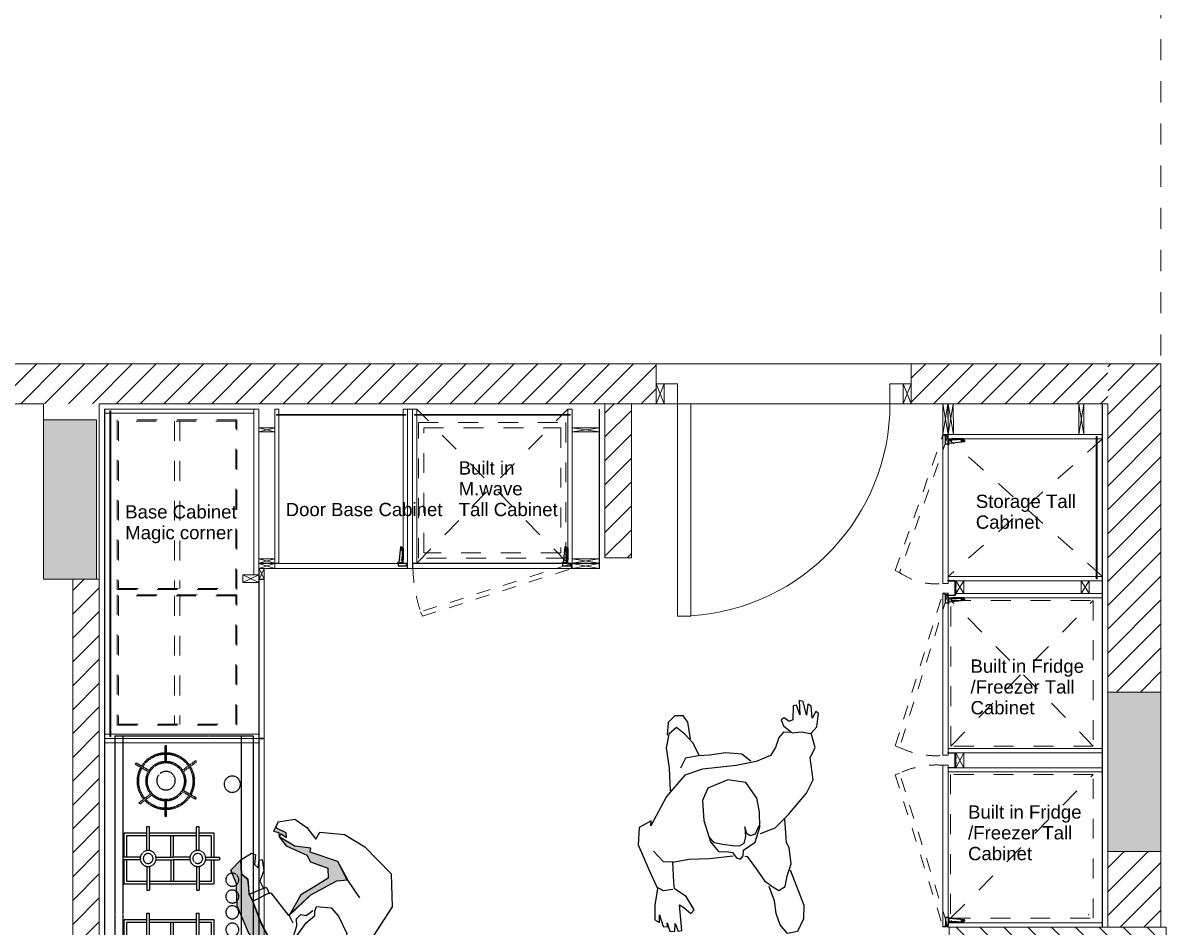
# Model space of a CAD drawing. Header units: millimetres. Extents: x -18512 to 101824, y -95768 to 52898.
# Drawn here: x 21480 to 25783, y -60017 to -56614 of the extents above; entities that cross this region are included whole.
import ezdxf

# ---------------------------------------------------------------- set-up
doc = ezdxf.new("R2010")
doc.units = ezdxf.units.MM
doc.header["$LTSCALE"] = 25
for name, pattern in [('Dash', [6.35, 3.175, -3.175]), ('Dash 3mm', [6, 3, -3]), ('DASHED2', [0.375, 0.25, -0.125]), ('HIDDEN2', [4.7625, 3.175, -1.5875])]:
    doc.linetypes.add(name, pattern=pattern)
doc.layers.get('0').update_dxf_attribs({"color": 254, "lineweight": 0})
for name, color, linetype, lineweight in [('-cabinets', 3, 'Continuous', 9), ('-dotted line', 1, 'HIDDEN2', 0), ('A-DOOR', 31, 'Continuous', 18), ('Archi-frame', 253, 'Continuous', 9), ('FIXTURES', 8, 'Continuous', 0), ('hatch', 252, 'Continuous', 0), ('I-WALL', 2, 'Continuous', 9), ('Ishtar Furniture', 3, 'Continuous', 25), ('S-COLS', 6, 'Continuous', 9), ('X2$0$I-WALL', 2, 'Continuous', 18)]:
    doc.layers.add(name, color=color, linetype=linetype, lineweight=lineweight)
for name, color, linetype in [('-finishing', 1, 'Continuous'), ('-fixtures', 1, 'Continuous'), ('721T_Furniture', 1, 'Continuous'), ('APPLIANCES', 1, 'Continuous'), ('AR WALL HATCH', 8, 'Continuous'), ('shadow', 251, 'Continuous'), ('TEXT', 3, 'Continuous'), ('WD-PEOPLE', 8, 'Continuous')]:
    doc.layers.add(name, color=color, linetype=linetype)
doc.styles.add('ARIAL', font='arial.ttf')
pattern_1 = [(45, (15109.02, 35539.32), (-44.90128, 44.90128), [])]

# ---------------------------------------------------------------- blocks, each defined once
blk = doc.blocks.new('FULL OVERLAY HINGE')
at = {"color": 252, "ltscale": 10}
for p, q in [((-8.7, 4.1), (-8.7, -7.6)), ((-6.5, 2.9), (-6.5, -7.6)), ((-6.5, -0.6), (-8.7, -0.6)), ((-6.5, -4.3), (-8.7, -4.3)), ((-7.7, -8.6), (-7.5, -8.6))]:
    blk.add_line(p, q, dxfattribs=at)
at = {"layer": 'Ishtar Furniture', "color": 252, "ltscale": 10}
for p, q in [((-11, 3.8), (-17, -55)), ((-4, 1.4), (-9.5, 4.6)), ((0, 0), (-3, 0)), ((0, 0), (0, -44)), ((-7.7, -8.6), (-7.5, -8.6)), ((-3, -0.3), (-5.5, -47)), ((-3, -0.3), (-3, -44)), ((-22, -56), (-22, -57)), ((-22, -57), (-5, -57)), ((-22, -57), (11, -57)), ((-21, -55), (-10, -55)), ((-20, -57), (-20, -67)), ((-20, -67), (11, -67)), ((-17, -55), (-4, -55)), ((-9, -56), (-9, -57)), ((-5.5, -47), (-4, -47)), ((-5.3, -44), (-3, -44)), ((-4, -47), (-4, -55)), ((0, -44), (-3, -44)), ((11, -57), (11, -67))]:
    blk.add_line(p, q, dxfattribs=at)
blk.add_circle((-7.4, -45.2), 1, dxfattribs=at)
for centre, radius, start, end in [((-10, 3.7), 1, 60.2447, 176.5754), ((-5, -0.3), 2, 0, 60.2447), ((-7.7, -7.6), 1, 180, 270), ((-7.5, -7.6), 1, 270, 360), ((-21, -56), 1, 90, 180), ((-10, -56), 1, 0, 90)]:
    blk.add_arc(centre, radius, start, end, dxfattribs=at)
blk = doc.blocks.new('man-stand-shdw')
at = {"layer": 'shadow'}
for points in [[(36.03, 15.93), (34.78, 11.86), (32.78, 12.86), (31.43, 11.72), (26.78, 10.86), (17.78, 13.86), (14.78, 12.86), (7.78, 15.86), (4.78, 12.86), (6.78, 5.86), (8.44, 0.05), (6.21, -9.52), (5.41, 2.9), (1.4, 14.52), (-1.45, 17.76), (6.61, 20.73), (17.62, 15.73), (18.62, 17.13), (24.02, 13.32), (31.43, 11.72), (31.63, 13.12), (29.03, 13.52), (30.43, 14.92), (35.03, 13.52)], [(-18.02, -16.73), (-5.22, -27.14), (3.78, -28.14), (13.78, -26.14), (24.78, -21.14), (29.78, -16.14), (31.28, -14.64), (36.78, -12.14), (36.63, -6.11), (32.43, -10.32), (29.03, -10.12), (26.62, -12.22), (24.42, -14.52), (24.22, -14.32), (21.22, -15.52), (12.98, -19.56), (0.2, -24.14), (-5.41, -23.34)]]:
    blk.add_hatch(color=256, dxfattribs=at).paths.add_polyline_path(points)
blk.add_lwpolyline([(6.41, -9.72), (5.41, 2.9), (1.4, 14.52), (-1.6, 17.93), (6.61, 20.73), (17.62, 15.73), (18.62, 17.13), (24.02, 13.32), (31.43, 11.72), (31.63, 13.12), (29.03, 13.52), (30.43, 14.92), (35.03, 13.52), (36.03, 15.93), (31.63, 21.53), (25.62, 22.34), (19.62, 21.33), (20.42, 24.54), (12.21, 30.75), (2.4, 32.75), (-13.21, 31.95), (-22.82, 22.14), (-25.22, 7.91), (-24.02, -5.71), (-18.02, -16.73), (-5.41, -23.34), (0.2, -24.14), (12.21, -19.93), (21.22, -15.52), (24.22, -14.32), (29.03, -10.12), (32.43, -10.32), (36.63, -6.11), (35.23, -1.1), (33.63, -0.5), (31.23, -3.71), (29.03, -3.71), (31.03, -1.1), (30.23, -0.1), (26.62, -2.9), (24.82, -7.31), (21.62, -8.51), (21.22, -7.31), (18.42, -8.31), (18.22, -7.71)], close=True)
for points in [[(-1.6, 17.73), (-10.21, 15.73)], [(-1.8, -13.52), (-1, -6.91), (-1.6, -2.3), (-0.4, -0.9), (0.4, 0.9), (-4.4, 4.71), (-9.01, 4.11), (-16.42, 1.3), (-18.82, -3.31), (-18.82, -8.51), (-16.62, -12.92), (-10.61, -16.13), (-1, -14.72), (1, -10.52), (3, -8.51), (3, -5.91), (1, -4.71), (0.4, -1.3)], [(18.62, -8.11), (21.22, -15.32)], [(21.62, -8.51), (24.42, -14.52)], [(6.21, -9.52), (3, -10.72)]]:
    blk.add_lwpolyline(points)
for points in [[(36.03, 15.93), (34.78, 11.86), (32.78, 12.86), (31.43, 11.72), (26.78, 10.86), (17.78, 13.86), (14.78, 12.86), (7.78, 15.86), (4.78, 12.86), (6.78, 5.86), (8.44, 0.05), (6.21, -9.52), (5.41, 2.9), (1.4, 14.52), (-1.45, 17.76), (6.61, 20.73), (17.62, 15.73), (18.62, 17.13), (24.02, 13.32), (31.43, 11.72), (31.63, 13.12), (29.03, 13.52), (30.43, 14.92), (35.03, 13.52)], [(-18.02, -16.73), (-5.22, -27.14), (3.78, -28.14), (13.78, -26.14), (24.78, -21.14), (29.78, -16.14), (31.28, -14.64), (36.78, -12.14), (36.63, -6.11), (32.43, -10.32), (29.03, -10.12), (26.62, -12.22), (24.42, -14.52), (24.22, -14.32), (21.22, -15.52), (12.98, -19.56), (0.2, -24.14), (-5.41, -23.34), (-18.02, -16.73)]]:
    blk.add_lwpolyline(points, close=True, dxfattribs=at)
blk = doc.blocks.new('E  Naga_Single double acting - NAGA- Kitchen Door _WD03_-8965995-GROUND FLOOR PLAN')
at = {"layer": 'A-DOOR', "lineweight": 18}
for p, q in [((400, 875), (349, 875)), ((349, 875), (349, 75)), ((400, 75), (400, 875)), ((349, 75), (400, 75))]:
    blk.add_line(p, q, dxfattribs=at)
at = {"layer": 'A-DOOR'}
for p, q in [((-400, 75), (-450, 75)), ((-450, 75), (-450, 0)), ((-400, 0), (-400, 75)), ((450, 75), (400, 75)), ((400, 75), (400, 0)), ((450, 0), (450, 75)), ((-450, 0), (-400, 0)), ((400, 0), (450, 0))]:
    blk.add_line(p, q, dxfattribs=at)
blk.add_arc((400, 75), 800, 93.6551, 180, dxfattribs=at)
blk = doc.blocks.new('hoop1')
at = {"layer": '-fixtures', "color": 8, "linetype": 'DASHED2', "ltscale": 0.2}
for p, q in [((-520, 461), (0, 461)), ((-520, -461), (-520, 461)), ((-490, -461), (-490, 461)), ((-399.5, 356), (-399.5, 445.9)), ((-389.5, 445.9), (-399.5, 445.9)), ((-389.5, 356), (-389.5, 445.9)), ((-212.9, 356), (-212.9, 445.9)), ((-202.9, 445.9), (-212.9, 445.9)), ((-202.9, 356), (-202.9, 445.9)), ((-45, -461), (-45, 461)), ((0, -461), (0, 461)), ((-309, 330.8), (-309, 410.9)), ((-299, 330.8), (-299, 410.9)), ((-424.2, 330.9), (-490, 330.9)), ((-424.2, 320.9), (-490, 320.9)), ((-364.9, 330.9), (-299.6, 330.9)), ((-364.9, 320.9), (-299.6, 320.9)), ((-309, 320.9), (-309, 240.8)), ((-237.6, 330.9), (-300, 330.9)), ((-237.6, 320.9), (-300, 320.9)), ((-299, 320.9), (-299, 240.8)), ((-178.3, 330.9), (-126.7, 330.9)), ((-178.3, 320.9), (-126.7, 320.9)), ((-126.7, 320.9), (-126.7, 330.9)), ((-399.5, 295.8), (-399.5, 205.8)), ((-389.5, 295.8), (-389.5, 205.8)), ((-212.9, 295.8), (-212.9, 205.8)), ((-202.9, 295.8), (-202.9, 205.8)), ((-399.5, 205.8), (-389.5, 205.8)), ((-212.9, 205.8), (-202.9, 205.8)), ((-399.5, 30.2), (-399.5, 120.2)), ((-389.5, 120.2), (-399.5, 120.2)), ((-389.5, 30.2), (-389.5, 120.2)), ((-212.9, 30.2), (-212.9, 120.2)), ((-202.9, 120.2), (-212.9, 120.2)), ((-202.9, 30.2), (-202.9, 120.2)), ((-309, 5), (-309, 85.2)), ((-299, 5), (-299, 85.2)), ((-424.2, 5.1), (-490, 5.1)), ((-364.9, 5.1), (-299.6, 5.1)), ((-237.6, 5.1), (-300, 5.1)), ((-178.3, 5.1), (-126.7, 5.1)), ((-126.7, -4.9), (-126.7, 5.1)), ((-424.2, -4.9), (-490, -4.9)), ((-399.5, -30), (-399.5, -119.9)), ((-389.5, -30), (-389.5, -119.9)), ((-364.9, -4.9), (-299.6, -4.9)), ((-309, -4.9), (-309, -84.9)), ((-237.6, -4.9), (-300, -4.9)), ((-299, -4.9), (-299, -84.9)), ((-212.9, -30), (-212.9, -119.9)), ((-202.9, -30), (-202.9, -119.9)), ((-178.3, -4.9), (-126.7, -4.9)), ((-399.5, -119.9), (-389.5, -119.9)), ((-212.9, -119.9), (-202.9, -119.9)), ((-331, -157.8), (-331, -221.5)), ((-325, -157.8), (-331, -157.8)), ((-325, -157.8), (-325, -221.5)), ((-429, -210.1), (-381.3, -246.2)), ((-425.1, -205.4), (-377.2, -241.7)), ((-217, -223), (-269.7, -253.1)), ((-214, -228.2), (-266.6, -258.2)), ((-389.7, -323.4), (-442.9, -354.2)), ((-386.7, -328.6), (-439.9, -359.5)), ((-269.7, -329.1), (-216.1, -368.6)), ((-266.6, -324), (-212.8, -363.6)), ((-331, -360.7), (-331, -423.7)), ((-325, -360.7), (-325, -423.7)), ((-325, -423.7), (-331, -423.7)), ((-520, -461), (0, -461))]:
    blk.add_line(p, q, dxfattribs=at)
for points in [[(-485.6, 330.9), (-485.6, 420.9), (-399.5, 420.9)], [(-475.6, 330.9), (-475.6, 410.9), (-399.5, 410.9)], [(-389.5, 420.9), (-212.9, 420.9)], [(-389.5, 410.9), (-212.9, 410.9)], [(-202.9, 420.9), (-146.7, 420.9), (-146.7, 330.9)], [(-202.9, 410.9), (-156.7, 410.9), (-156.7, 330.9)], [(-399.5, 230.8), (-485.6, 230.8), (-485.6, 320.9)], [(-399.5, 240.8), (-475.6, 240.8), (-475.6, 320.9)], [(-156.7, 320.9), (-156.7, 240.8), (-202.9, 240.8)], [(-146.7, 320.9), (-146.7, 230.8), (-202.9, 230.8)], [(-212.9, 240.8), (-389.5, 240.8)], [(-212.9, 230.8), (-389.5, 230.8)], [(-485.6, 5.1), (-485.6, 95.2), (-399.5, 95.2)], [(-389.5, 95.2), (-212.9, 95.2)], [(-202.9, 95.2), (-146.7, 95.2), (-146.7, 5.1)], [(-475.6, 5.1), (-475.6, 85.2), (-399.5, 85.2)], [(-389.5, 85.2), (-212.9, 85.2)], [(-202.9, 85.2), (-156.7, 85.2), (-156.7, 5.1)], [(-399.5, -94.9), (-485.6, -94.9), (-485.6, -4.9)], [(-399.5, -84.9), (-475.6, -84.9), (-475.6, -4.9)], [(-156.7, -4.9), (-156.7, -84.9), (-202.9, -84.9)], [(-146.7, -4.9), (-146.7, -94.9), (-202.9, -94.9)], [(-212.9, -84.9), (-389.5, -84.9)], [(-212.9, -94.9), (-389.5, -94.9)]]:
    blk.add_lwpolyline(points, dxfattribs=at)
for points in [[(-394.5, 295.8), (-394.5, 295.8), (-394.5, 295.8), (-394.5, 295.8)], [(-207.9, 295.8), (-207.9, 295.8), (-207.9, 295.8), (-207.9, 295.8)], [(-394.5, -30), (-394.5, -30), (-394.5, -30), (-394.5, -30)], [(-207.9, -30), (-207.9, -30), (-207.9, -30), (-207.9, -30)]]:
    blk.add_lwpolyline(points, close=True, dxfattribs=at)
for centre, radius in [((-394.5, 325.9), 30.1), ((-394.5, 325.9), 18.5), ((-207.9, 325.9), 30.1), ((-207.9, 325.9), 18.5), ((-77.9, 268), 24.5), ((-77.9, 202.6), 24.5), ((-77.9, 143.2), 24.5), ((-77.9, 80), 24.5), ((-394.5, 0.1), 30.1), ((-394.5, 0.1), 18.5), ((-207.9, 0.1), 30.1), ((-207.9, 0.1), 18.5), ((-327.3, -292.8), 34.9), ((-77.9, -279.6), 30.6)]:
    blk.add_circle(centre, radius, dxfattribs=at)
for centre, radius, start, end in [((-333.3, -286.1), 122.2, 138.6986, 141.5155), ((-328, -291.1), 107.2, 91.6039, 137.7124), ((-328, -291.1), 102.2, 91.6824, 137.4551), ((-328, -291.1), 107.2, 31.9308, 88.3961), ((-328, -291.1), 102.2, 32.0362, 88.3176), ((-328, -291.1), 107.2, 140.9266, 181.6039), ((-328, -291.1), 102.2, 140.8273, 181.6824), ((-328, -291.1), 74.7, 140.042, 182.3029), ((-328, -291.1), 69.7, 87.5317, 182.4683), ((-328, -291.1), 74.7, 92.3029, 135.417), ((-328, -291.1), 74.7, 32.8692, 87.6971), ((-328, -291.1), 69.7, 357.5317, 87.5317), ((-328, -291.1), 74.7, 357.6971, 28.263), ((-328, -291.1), 102.2, 358.3176, 28.6713), ((-328, -291.1), 107.2, 358.3961, 28.7229), ((-320.8, -287.5), 122.2, 29.0515, 31.8652), ((-328, -291.1), 107.2, 181.6039, 208.4015), ((-328, -291.1), 102.2, 181.6824, 208.3341), ((-328, -291.1), 74.7, 182.3029, 207.8014), ((-328, -291.1), 69.7, 182.4683, 272.4683), ((-328, -291.1), 69.7, 272.4683, 357.5317), ((-328, -291.1), 74.7, 331.2693, 357.6971), ((-328, -291.1), 102.2, 329.0199, 358.3176), ((-328, -291.1), 107.2, 328.7361, 358.3961), ((-328, -291.1), 74.7, 212.4073, 267.6971), ((-328, -291.1), 74.7, 272.3029, 326.6381), ((-335.4, -296.2), 122.2, 208.3719, 211.1854), ((-328, -291.1), 107.2, 211.6093, 268.3961), ((-328, -291.1), 102.2, 211.6989, 268.3176), ((-328, -291.1), 102.2, 271.6824, 325.6453), ((-328, -291.1), 107.2, 271.6039, 325.5198), ((-316.1, -298.3), 122.2, 324.8649, 327.6831)]:
    blk.add_arc(centre, radius, start, end, dxfattribs=at)
blk = doc.blocks.new('A$C777636C6')
for points in [[(0.2125, 0.6175), (0.2142, 0.6672), (0.2039, 0.6878), (0.1799, 0.693), (0.1577, 0.6775), (0.1474, 0.6415)], [(0.3599, 0.3036), (0.4062, 0.3122), (0.4524, 0.3431), (0.5159, 0.3945), (0.5433, 0.4288), (0.5467, 0.494), (0.5673, 0.5214), (0.5638, 0.5643), (0.5844, 0.5798), (0.5964, 0.6175), (0.5896, 0.6244), (0.5758, 0.6072), (0.5793, 0.6432), (0.5707, 0.6501), (0.5604, 0.6192), (0.5587, 0.6604), (0.5484, 0.6655), (0.5416, 0.6244), (0.5381, 0.6535), (0.5279, 0.6535), (0.5193, 0.6141), (0.5073, 0.6106), (0.4953, 0.6244), (0.485, 0.6209), (0.4884, 0.6021), (0.509, 0.578), (0.485, 0.5832), (0.4679, 0.5712), (0.4524, 0.5437), (0.4336, 0.5232), (0.389, 0.5146), (0.3291, 0.5146), (0.2297, 0.5232), (0.1748, 0.5163), (0.1097, 0.4648), (0.048, 0.3894), (0.0514, 0.4031), (0.0137, 0.3911), (0, 0.3413), (0.0171, 0.2642), (0.0308, 0.2041), (0.0137, 0.1578), (0.0051, 0.1149), (0.0171, 0.1046), (0.0223, 0.1269), (0.0257, 0.0909), (0.0377, 0.0875), (0.0394, 0.0995), (0.0428, 0.0738), (0.0566, 0.0703), (0.0617, 0.0926), (0.0668, 0.0686), (0.0771, 0.0686), (0.0857, 0.1441), (0.096, 0.1338), (0.1131, 0.1132), (0.1251, 0.1218), (0.1097, 0.1647), (0.0805, 0.1938), (0.0823, 0.2127), (0.0908, 0.271), (0.1388, 0.271), (0.1988, 0.2607), (0.2683, 0.2547)], [(0.2279, 0.5643), (0.2177, 0.6038), (0.1988, 0.6347), (0.1782, 0.6587), (0.1525, 0.6432), (0.1371, 0.6055), (0.1337, 0.5455), (0.1234, 0.4786)], [(0.509, 0.5763), (0.5364, 0.5746), (0.5621, 0.5643)], [(0.3736, 0.518), (0.3513, 0.5437), (0.3051, 0.5575), (0.2588, 0.5592), (0.2245, 0.5643), (0.1868, 0.5643), (0.1662, 0.5386)], [(0.0925, 0.271), (0.0634, 0.2779), (0.0411, 0.3139)], [(0.36, 0.3268), (0.3445, 0.3053), (0.3291, 0.3036), (0.3205, 0.3122), (0.3188, 0.3322), (0.3153, 0.3036), (0.3068, 0.2847), (0.2913, 0.2796), (0.2725, 0.2847), (0.2451, 0.2933), (0.2211, 0.3036), (0.2108, 0.3225)], [(0.3018, 0.2471), (0.3085, 0.2453), (0.3256, 0.2075), (0.3445, 0.1647), (0.365, 0.1424), (0.3805, 0.1286), (0.401, 0.1372), (0.413, 0.1664), (0.4319, 0.199), (0.4353, 0.247), (0.4302, 0.2624), (0.4319, 0.2779), (0.4387, 0.331)], [(0.0291, 0.2093), (0.0463, 0.1955), (0.0754, 0.1938)], [(0.425, 0.1818), (0.4439, 0.072), (0.4353, 0.0326), (0.4113, 0), (0.3805, 0), (0.365, 0.0292), (0.3599, 0.0635), (0.3616, 0.1012), (0.3548, 0.1458)]]:
    blk.add_lwpolyline(points)
blk.add_lwpolyline([(0.2879, 0.2412), (0.297, 0.2498), (0.3021, 0.2659), (0.3399, 0.2819), (0.3616, 0.3225), (0.3702, 0.3671), (0.3702, 0.4082), (0.3472, 0.4592), (0.2964, 0.4775), (0.2343, 0.4654), (0.212, 0.4328), (0.2039, 0.3739), (0.2108, 0.3087), (0.2285, 0.2756), (0.2576, 0.2688), (0.2684, 0.2648), (0.2765, 0.2476)], close=True)

msp = doc.modelspace()

# ---------------------------------------------------------------- hatches: boundary and pattern name
at = {"layer": 'AR WALL HATCH', "lineweight": 5, "ltscale": 25}
h = msp.add_hatch(dxfattribs=at)
h.set_pattern_fill('ANSI31', color=256, scale=20, style=0)
h.set_pattern_definition(pattern_1)
h.paths.add_polyline_path([(19248.4, -57897.4), (19248.4, -58047.4), (18538.1, -58047.4), (18538.1, -57897.4)])
h.paths.add_polyline_path([(20208.4, -58047.4), (20208.4, -57897.4), (23863.4, -57897.4), (23863.4, -58047.4)])
h = msp.add_hatch(dxfattribs=at)
h.set_pattern_fill('ANSI31', color=256, scale=20, style=0)
h.set_pattern_definition([(45, (16261.68, 17901), (-44.90128, 44.90128), [])])
h.paths.add_polyline_path([(24823.4, -57897.3), (25562.9, -57897.3), (25562.9, -58047.4), (24823.4, -58047.4), (24823.4, -57963.4)])
h = msp.add_hatch(dxfattribs=at)
h.set_pattern_fill('ANSI31', color=256, scale=20, style=0)
h.set_pattern_definition(pattern_1)
h.paths.add_polyline_path([(25762.9, -57897.4), (25762.9, -59132.4), (25562.9, -59132.4), (25562.9, -57897.4)])
h.paths.add_polyline_path([(25762.9, -59732.4), (25762.6, -60017.4), (25562.6, -60017.4), (25562.9, -59732.4)])
h = msp.add_hatch(dxfattribs=at)
h.set_pattern_fill('ANSI31', color=256, scale=20, style=0)
h.set_pattern_definition([(45, (15109.02, 17321), (-44.90128, 44.90128), [])])
h.paths.add_polyline_path([(23670.8, -58047.4), (23770.8, -58047.4), (23770.8, -58627.4), (23670.8, -58627.4), (23670.8, -58076)])
h = msp.add_hatch(dxfattribs=at)
h.set_pattern_fill('ANSI31', color=256, scale=20, style=0)
h.set_pattern_definition(pattern_1)
h.paths.add_polyline_path([(21758.1, -58707.4), (21768.1, -58707.4), (21768.1, -61106.9), (21668.1, -61106.9), (21668.1, -60902.1), (21668.1, -60930.5), (21668.1, -60999.5), (21668.1, -60996.9), (21668.1, -61096.9), (21668.1, -61059.9), (21668.1, -60754.8), (21668.1, -60802.1), (21668.1, -59997.4), (21668.1, -60014.7), (21668.1, -60024.5), (21668.1, -60037.3), (21668.1, -60026.7), (21668.1, -60017.3), (21668.1, -59997.4), (21668.1, -59897.4), (21668.1, -58707.4)])
h = msp.add_hatch(dxfattribs=at)
h.set_pattern_fill('ANSI31', color=256, scale=20, angle=-90, style=0)
h.set_pattern_definition([(315, (69906.176, -4621.895), (44.90128, 44.90128), [])])
h.paths.add_polyline_path([(25762.9, -60017.4), (25762.9, -60117.4), (24965.9, -60117.4), (24965.9, -60017.4)])
at = {"layer": 'S-COLS', "lineweight": 5}
for points in [[(21658.1, -58107.4), (21758.1, -58107.4), (21758.1, -58707.4), (21558.1, -58707.4), (21558.1, -58107.4)], [(25762.9, -59132.4), (25762.9, -59732.4), (25562.9, -59732.4), (25562.9, -59132.4)]]:
    msp.add_hatch(color=252, dxfattribs=at).paths.add_polyline_path(points, flags=0)

# ---------------------------------------------------------------- linework, layer by layer
at = {"layer": '-cabinets', "color": 1}
for p, q in [((24961.9, -58163.4), (24942.6, -58047.4)), ((24942.9, -58163.4), (24961.6, -58047.4)), ((24981.9, -58163.4), (24962.6, -58047.4)), ((24962.9, -58163.4), (24981.6, -58047.4)), ((25472.9, -58163.4), (25453.6, -58047.4)), ((25472.6, -58047.4), (25453.9, -58163.4)), ((22428.1, -58153.4), (22368.1, -58137.4)), ((22428.1, -58137.4), (22368.1, -58153.4)), ((23650.7, -58153.4), (23547.1, -58137.4)), ((23650.7, -58137.4), (23547.1, -58153.4)), ((22428.1, -58647.4), (22368.1, -58631.4)), ((22428.1, -58631.4), (22368.1, -58647.4)), ((23648.7, -58647.4), (23547.1, -58631.4)), ((23648.1, -58631.4), (23547.1, -58647.4)), ((22428.1, -58667.4), (22368.1, -58648.4)), ((22428.1, -58648.4), (22368.1, -58667.4)), ((22388.1, -58707.4), (22369.1, -58667.4)), ((22369.1, -58707.4), (22388.1, -58667.4)), ((23648.7, -58667.4), (23547.1, -58648.4)), ((23648.7, -58648.4), (23547.1, -58667.4))]:
    msp.add_line(p, q, dxfattribs=at)
at = {"layer": '-cabinets'}
for p, q in [((24962.9, -58697.4), (24962.9, -58063.4)), ((22368.1, -58083.4), (22368.1, -60243.5)), ((22963.1, -58647.4), (23531.1, -58647.4)), ((24962.9, -59361.4), (24962.9, -58773.4)), ((22368.1, -59307.4), (21788.1, -59307.4)), ((21788.1, -59323.4), (22368.1, -59323.4)), ((22368.1, -59323.4), (22368.1, -59307.4)), ((24962.9, -59361.4), (25542.9, -59361.4)), ((24962.9, -59361.4), (25542.9, -59361.4)), ((24962.9, -60017.4), (24962.9, -59417.4)), ((24962.9, -59433.4), (24962.9, -59417.4)), ((24962.9, -59417.4), (25542.9, -59417.4))]:
    msp.add_line(p, q, dxfattribs=at)
for points in [[(21811.3, -58083.4), (22349.1, -58083.4), (22349.1, -58067.4), (21788.1, -58067.4), (21788.1, -58083.4), (21808.1, -58083.4), (21808.1, -58074.4), (21811.3, -58074.4), (21811.3, -58083.4)], [(22444.1, -58090.6), (22444.1, -58647.4), (22428.1, -58647.4), (22428.1, -58067.4), (22444.1, -58067.4), (22444.1, -58087.4), (22435.1, -58087.4), (22435.1, -58090.6), (22444.1, -58090.6)], [(22912.1, -58090.6), (22912.1, -58647.4), (22928.1, -58647.4), (22928.1, -58067.4), (22912.1, -58067.4), (22912.1, -58087.4), (22921.1, -58087.4), (22921.1, -58090.6), (22912.1, -58090.6)], [(22947.1, -58090.6), (22947.1, -58667.4), (22928.1, -58667.4), (22928.1, -58067.4), (22947.1, -58067.4), (22947.1, -58087.4), (22947.1, -58087.4), (22947.1, -58090.6), (22947.1, -58090.6)], [(22963.1, -58090.6), (22963.1, -58647.4), (22947.1, -58647.4), (22947.1, -58067.4), (22963.1, -58067.4), (22963.1, -58087.4), (22954.1, -58087.4), (22954.1, -58090.6), (22963.1, -58090.6)], [(23531.1, -58090.6), (23531.1, -58647.4), (23547.1, -58647.4), (23547.1, -58067.4), (23531.1, -58067.4), (23531.1, -58087.4), (23540.1, -58087.4), (23540.1, -58090.6), (23531.1, -58090.6)], [(25519.7, -58179.4), (24962.9, -58179.4), (24962.9, -58163.4), (25542.9, -58163.4), (25542.9, -58179.4), (25522.9, -58179.4), (25522.9, -58170.4), (25519.7, -58170.4), (25519.7, -58179.4)], [(25519.7, -58697.4), (24962.9, -58697.4), (24962.9, -58713.4), (25542.9, -58713.4), (25542.9, -58697.4), (25522.9, -58697.4), (25522.9, -58706.4), (25519.7, -58706.4), (25519.7, -58697.4)], [(24989.4, -58761.4), (25542.9, -58761.4), (25542.9, -58777.4), (25522.9, -58777.4), (25522.9, -58777.4), (25519.7, -58777.4), (25519.7, -58777.4)], [(25519.7, -58777.4), (24962.9, -58777.4), (24962.9, -58769.4)], [(21811.3, -59291.4), (22368.1, -59291.4), (22368.1, -59307.4), (21788.1, -59307.4), (21788.1, -59291.4), (21808.1, -59291.4), (21808.1, -59300.4), (21811.3, -59300.4), (21811.3, -59291.4)], [(25519.7, -59345.4), (24962.9, -59345.4), (24962.9, -59361.4), (25542.9, -59361.4), (25542.9, -59345.4), (25522.9, -59345.4), (25522.9, -59345.4), (25519.7, -59345.4), (25519.7, -59345.4)], [(25519.7, -59417.4), (24962.9, -59417.4), (24962.9, -59433.4), (25542.9, -59433.4), (25542.9, -59417.4), (25522.9, -59417.4), (25522.9, -59417.4), (25519.7, -59417.4), (25519.7, -59417.4)], [(25519.7, -60001.4), (24962.9, -60001.4), (24962.9, -60017.4), (25542.9, -60017.4), (25542.9, -60001.4), (25522.9, -60001.4), (25522.9, -60001.4), (25519.7, -60001.4), (25519.7, -60001.4)]]:
    msp.add_lwpolyline(points, dxfattribs=at)
at = {"layer": '-cabinets', "color": 1}
for points in [[(21808.1, -58074.4), (21808.1, -59300.4), (21811.3, -59300.4), (21811.3, -58074.4), (21808.1, -58074.4)], [(22435.1, -58090.6), (22921.1, -58090.6), (22921.1, -58087.4), (22435.1, -58087.4), (22435.1, -58090.6)], [(23540.1, -58090.6), (22954.1, -58090.6), (22954.1, -58087.4), (23540.1, -58087.4), (23540.1, -58090.6)], [(25519.7, -58170.4), (25519.7, -58706.4), (25522.9, -58706.4), (25522.9, -58170.4), (25519.7, -58170.4)]]:
    msp.add_lwpolyline(points, close=True, dxfattribs=at)
at = {"layer": '-cabinets'}
for points in [[(22368.1, -58067.4), (22368.1, -58690.7), (22349.1, -58690.7), (22349.1, -58067.4)], [(24942.6, -58047.4), (24961.6, -58047.4), (24961.9, -58163.4), (24942.9, -58163.4)], [(24981.6, -58047.4), (24962.6, -58047.4), (24962.9, -58163.4), (24981.9, -58163.4)], [(25453.9, -58163.4), (25453.6, -58047.4), (25472.6, -58047.4), (25472.9, -58163.4)], [(22368.1, -58137.4), (22368.1, -58153.4), (22428.1, -58153.4), (22428.1, -58137.4)], [(23547.1, -58137.4), (23547.1, -58153.4), (23650.7, -58153.4), (23650.7, -58137.4)], [(24942.9, -58723.4), (24942.9, -58164.4), (24961.9, -58164.4), (24961.9, -58723.4)], [(22368.1, -58631.4), (22368.1, -58647.4), (22428.1, -58647.4), (22428.1, -58631.4)], [(23547.1, -58631.4), (23547.1, -58647.4), (23650.7, -58647.4), (23650.7, -58631.4)], [(22368.1, -58667.4), (22368.1, -58648.4), (22428.1, -58648.4), (22428.1, -58667.4)], [(22388.1, -58707.4), (22369.1, -58707.4), (22369.1, -58667.4), (22388.1, -58667.4)], [(22927.1, -58667.4), (22429.1, -58667.4), (22429.1, -58648.4), (22927.1, -58648.4)], [(22948.1, -58667.4), (23546.1, -58667.4), (23546.1, -58648.4), (22948.1, -58648.4)], [(23547.1, -58667.4), (23547.1, -58648.4), (23650.7, -58648.4), (23650.7, -58667.4)], [(22308.1, -58690.7), (22308.1, -58720.7), (22368.1, -58720.7), (22368.1, -58690.7)], [(22388.1, -58708.4), (22388.1, -59306.4), (22369.1, -59306.4), (22369.1, -58708.4)], [(24991.4, -58749.4), (24991.4, -58761.4), (25021.4, -58761.4), (25021.4, -58713.4), (24991.4, -58713.4)], [(25462.9, -58759.4), (25462.9, -58761.4), (25492.9, -58761.4), (25492.9, -58713.4), (25462.9, -58713.4)], [(24942.9, -59370.4), (24942.9, -58760.4), (24961.9, -58760.4), (24961.9, -59370.4)], [(22388.1, -59308.4), (22388.1, -60206.4), (22369.1, -60206.4), (22369.1, -59308.4)], [(24991.4, -59397.4), (24991.4, -59417.4), (25021.4, -59417.4), (25021.4, -59361.4), (24991.4, -59361.4)], [(24942.9, -60016.4), (24942.9, -59407.4), (24961.9, -59407.4), (24961.9, -60016.4)]]:
    msp.add_lwpolyline(points, close=True, dxfattribs=at)
at = {"layer": '-cabinets', "color": 1}
for points in [[(22368.1, -58690.7), (22308.1, -58720.7)], [(22368.1, -58720.7), (22308.1, -58690.7)], [(24991.4, -58761.4), (25021.4, -58713.4)], [(24991.4, -58713.4), (25021.4, -58761.4)], [(25462.9, -58761.4), (25492.9, -58713.4)], [(25462.9, -58713.4), (25492.9, -58761.4)], [(24991.4, -59417.4), (25021.4, -59361.4)], [(24991.4, -59361.4), (25021.4, -59417.4)]]:
    msp.add_lwpolyline(points, dxfattribs=at)
at = {"layer": '-dotted line', "linetype": 'Dash 3mm'}
for p, q in [((23531.1, -58647.4), (22963.1, -58067.4)), ((22963.1, -58647.4), (23531.1, -58067.4)), ((25542.9, -58697.4), (24962.9, -58179.4)), ((25542.9, -58179.4), (24962.9, -58697.4)), ((24972.7, -59335.8), (25508.6, -58787.8)), ((25508.6, -59335.8), (24972.7, -58787.8)), ((24971.7, -59984.1), (25508.6, -59442.4))]:
    msp.add_line(p, q, dxfattribs=at)
for points in [[(22285.9, -58108.4), (21835.9, -58108.4), (21835.9, -58746.4), (22285.9, -58746.4)], [(22281.9, -58112.4), (21839.9, -58112.4), (21839.9, -58742.4), (22281.9, -58742.4)], [(23524.2, -58628), (22968.8, -58628), (22968.8, -58118), (23524.2, -58118)], [(23504.2, -58608), (22988.8, -58608), (22988.8, -58138), (23504.2, -58138)], [(22285.9, -58766.4), (21835.9, -58766.4), (21835.9, -59257.1), (22285.9, -59257.1)], [(22281.9, -58770.4), (21839.9, -58770.4), (21839.9, -59253.1), (22281.9, -59253.1)], [(24972.7, -59335.8), (24972.7, -58787.8), (25508.6, -58787.8), (25508.6, -59335.8)], [(24971.7, -59442.4), (24971.7, -59984.1), (25508.6, -59984.1), (25508.6, -59442.4)]]:
    msp.add_lwpolyline(points, close=True, dxfattribs=at)
for points in [[(22050.9, -58112.4), (22050.9, -58742.4)], [(22070.9, -58112.4), (22070.9, -58742.4)], [(22050.9, -58770.4), (22050.9, -59253.1)], [(22070.9, -58770.4), (22070.9, -59253.1)]]:
    msp.add_lwpolyline(points, dxfattribs=at)
at = {"layer": '-dotted line', "linetype": 'Dash 3mm', "ltscale": 0.7}
for points in [[(24959.1, -58173.5), (24779.6, -58683.2), (24763.4, -58675.5), (24942.9, -58164.4)], [(23538.4, -58651.1), (22977.2, -58830.6), (22984.9, -58846.9), (23546.1, -58667.4)], [(24959.1, -58770.1), (24779.6, -59341.2), (24763.4, -59334.5), (24942.9, -58760.4)], [(24959.1, -60008.6), (24779.6, -59437.5), (24763.4, -59444.2), (24942.9, -60016.4)]]:
    msp.add_lwpolyline(points, close=True, dxfattribs=at)
for centre, radius, start, end in [((23541, -58645.9), 593.3, 182.0761, 198.1444), ((24914, -58491.8), 233.4, 234.8298, 277.1007), ((24916, -59056.2), 316, 244.4279, 274.8758), ((24918.1, -59737.3), 330.3, 85.7041, 114.7994)]:
    msp.add_arc(centre, radius, start, end, dxfattribs=at)
at = {"layer": '-finishing'}
for p, q in [((21788.1, -58067.4), (21788.1, -60986.9)), ((23650.7, -58667.4), (23650.7, -58067.4)), ((25542.9, -60017.4), (25543.1, -58047.3))]:
    msp.add_line(p, q, dxfattribs=at)
at = {"layer": '-fixtures'}
for points in [[(24989.4, -58753.4), (24989.4, -58766.3, -0.404353), (24987, -58769.4), (24962.9, -58769.4), (24962.9, -58771.4), (24961.9, -58771.4), (24961.9, -58769.4, -0.414214), (24962.9, -58768.4), (24986.9, -58768.4, 0.39638), (24988.4, -58766.4), (24988.4, -58716.4, 0.414214), (24986.8, -58714.4), (24962.9, -58714.4, -0.414214), (24961.9, -58713.4), (24961.9, -58711.4), (24962.9, -58711.4), (24962.9, -58713.4), (24986.9, -58713.4, -0.414214), (24989.4, -58716.4), (24989.4, -58729.4), (24991.4, -58729.4), (24991.4, -58733.4), (24990.4, -58733.4), (24990.4, -58731.4), (24989.4, -58731.4), (24989.4, -58751.4), (24990.4, -58751.4), (24990.4, -58749.4), (24991.4, -58749.4), (24991.4, -58753.4)], [(24989.4, -59401.4), (24989.4, -59414.3, -0.404353), (24987, -59417.4), (24962.9, -59417.4), (24962.9, -59419.4), (24961.9, -59419.4), (24961.9, -59417.4, -0.414214), (24962.9, -59416.4), (24986.9, -59416.4, 0.39638), (24988.4, -59414.4), (24988.4, -59364.4, 0.414214), (24986.8, -59362.4), (24962.9, -59362.4, -0.414214), (24961.9, -59361.4), (24961.9, -59359.4), (24962.9, -59359.4), (24962.9, -59361.4), (24986.9, -59361.4, -0.414214), (24989.4, -59364.4), (24989.4, -59377.4), (24991.4, -59377.4), (24991.4, -59381.4), (24990.4, -59381.4), (24990.4, -59379.4), (24989.4, -59379.4), (24989.4, -59399.4), (24990.4, -59399.4), (24990.4, -59397.4), (24991.4, -59397.4), (24991.4, -59401.4)]]:
    msp.add_lwpolyline(points, format="xyb", close=True, dxfattribs=at)
at = {"color": 252, "lineweight": 9}
for p, q in [((25492.6, -59971.4), (25489.4, -59971.4)), ((25782.6, -60017.4), (25542.6, -60017.4)), ((25782.6, -60017.4), (25782.6, -62246.9))]:
    msp.add_line(p, q, dxfattribs=at)
at = {"layer": 'A-DOOR'}
for p, q in [((24823.4, -57897.4), (23863.4, -57897.4)), ((23994.4, -58047.4), (24743.4, -58047.4))]:
    msp.add_line(p, q, dxfattribs=at)
at = {"layer": 'Archi-frame', "color": 252}
for points in [[(23893.4, -57972.4), (23863.4, -57972.4), (23863.4, -58047.4), (23893.4, -58047.4)], [(24823.4, -57972.4), (24793.4, -57972.4), (24793.4, -58047.4), (24823.4, -58047.4)]]:
    msp.add_lwpolyline(points, close=True, dxfattribs=at)
for points in [[(23893.4, -58047.4), (23863.4, -57972.4)], [(23863.4, -58047.4), (23893.4, -57972.4)], [(24823.4, -58047.4), (24793.4, -57972.4)], [(24793.4, -58047.4), (24823.4, -57972.4)]]:
    msp.add_lwpolyline(points, dxfattribs=at)
at = {"layer": 'hatch', "linetype": 'Dash', "lineweight": 9}
msp.add_line((25762.9, -56357.4), (25762.9, -57897.3), dxfattribs=at)
at = {"layer": 'I-WALL'}
for p, q in [((20208.4, -57897.4), (23863.4, -57897.4)), ((23863.4, -57897.4), (23863.4, -58047.4)), ((24593.1, -57897.4), (25762.9, -57897.4)), ((24823.4, -58047.4), (24823.4, -57897.4)), ((25762.9, -57897.4), (25762.9, -60017.4)), ((21558.1, -58047.4), (20388.1, -58047.4)), ((21558.1, -58047.4), (21558.1, -58707.4)), ((21768.1, -58047.4), (21768.1, -61006.9)), ((23863.4, -58047.4), (21768.1, -58047.4)), ((23670.8, -58627.4), (23670.8, -58047.4)), ((23770.8, -58627.4), (23770.8, -58047.4)), ((24813.1, -58047.4), (25562.9, -58047.4)), ((25562.9, -58047.4), (25562.9, -60017.4)), ((23770.8, -58627.4), (23670.8, -58627.4)), ((21768.1, -58707.4), (21558.1, -58707.4)), ((21668.1, -61106.9), (21668.1, -58707.4)), ((25762.9, -59132.4), (25562.9, -59132.4)), ((25562.9, -59732.4), (25762.9, -59732.4)), ((24965.9, -60017.4), (24965.9, -60117.4)), ((24965.9, -60017.4), (25762.9, -60017.4)), ((25762.6, -60017.4), (25562.6, -60017.4))]:
    msp.add_line(p, q, dxfattribs=at)
msp.add_lwpolyline([(21668.1, -58707.4), (21558.1, -58707.4)], dxfattribs=at)
at = {"layer": 'S-COLS', "color": 8}
for p, q in [((21558.1, -58107.4), (21558.1, -58707.4)), ((21558.1, -58107.4), (21758.1, -58107.4)), ((21758.1, -58107.4), (21758.1, -58707.4)), ((21758.1, -58707.4), (21558.1, -58707.4)), ((25562.9, -59732.4), (25562.9, -59132.4)), ((25562.9, -59132.4), (25762.9, -59132.4)), ((25762.9, -59132.4), (25762.9, -59732.4)), ((25762.9, -59732.4), (25562.9, -59732.4))]:
    msp.add_line(p, q, dxfattribs=at)
at = {"layer": 'X2$0$I-WALL'}
for p, q in [((22680.8, -57897.4), (21595.1, -57897.3)), ((24645.4, -57897.3), (25731, -57897.3))]:
    msp.add_line(p, q, dxfattribs=at)

# ---------------------------------------------------------------- block references
at = {"layer": '721T_Furniture', "xscale": -9.062324719586336, "yscale": 9.062324719586336, "zscale": 9.062324762300845, "rotation": 317.2521364094333}
msp.add_blockref('man-stand-shdw', (22582.4, -59948.4), dxfattribs=at)
at = {"layer": 'A-DOOR', "rotation": 180}
msp.add_blockref('E  Naga_Single double acting - NAGA- Kitchen Door _WD03_-8965995-GROUND FLOOR PLAN', (24343.4, -57972.4), dxfattribs=at)
at = {"layer": 'APPLIANCES', "color": 1, "xscale": -1, "rotation": 180}
msp.add_blockref('hoop1', (22346.5, -59758.9), dxfattribs=at)
at = {"layer": 'FIXTURES', "ltscale": 10, "xscale": -1, "rotation": 270}
for p in [(25019.9, -58179.4), (25019.9, -58777.4)]:
    msp.add_blockref('FULL OVERLAY HINGE', p, dxfattribs=at)
at = {"layer": 'FIXTURES', "ltscale": 10}
for p in [(22912.1, -58590.4), (23531.1, -58590.4)]:
    msp.add_blockref('FULL OVERLAY HINGE', p, dxfattribs=at)
at = {"layer": 'FIXTURES', "ltscale": 10, "rotation": 269.9999999999999}
msp.add_blockref('FULL OVERLAY HINGE', (25019.9, -60001.4), dxfattribs=at)
at = {"layer": 'WD-PEOPLE', "xscale": 1278.142310049473, "yscale": 1278.142310049473, "zscale": 1278.142310049473, "rotation": 11.22664301267791}
msp.add_blockref('A$C777636C6', (23880.2, -60135.6), dxfattribs=at)

# ---------------------------------------------------------------- texts
at = {"layer": 'TEXT', "color": 2, "char_height": 50, "width": 578.157, "attachment_point": 7, "line_spacing_factor": 0.938532, "style": 'ARIAL'}
for s, insert in [('Built in \\PM.wave\\PTall Cabinet', (23120.4, -58471.1)), ('Door Base Cabinet', (22469.4, -58471.1)), ('Storage Tall Cabinet', (25066.4, -58518.6)), ('\\pxql;Base Cabinet Magic corner\\P\\pq*; ', (21865.6, -58650.7)), ('Built in Fridge\\P/Freezer Tall Cabinet ', (25046.5, -59217.1)), ('Built in Fridge\\P/Freezer Tall Cabinet ', (25037.3, -59766.1))]:
    msp.add_mtext(s, dxfattribs=dict(at, insert=insert))

doc.saveas('drawing.dxf')
